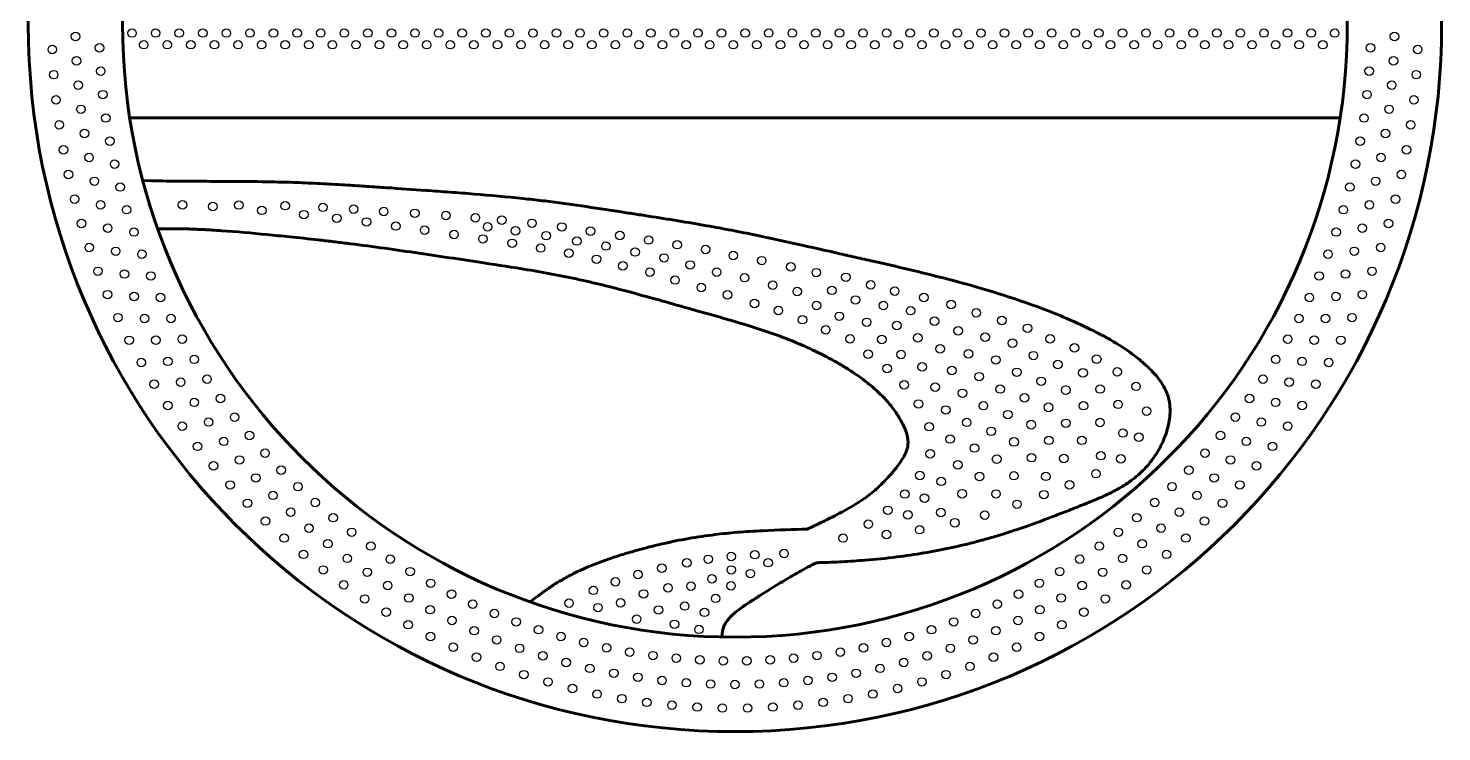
# Model space of a CAD drawing. Header units: inches. Extents: x 3862 to 102119, y -16634 to 4402.
# Drawn here: x 6555 to 8053, y 823 to 1568 of the extents above; entities that cross this region are included whole.
import ezdxf

# ---------------------------------------------------------------- set-up
doc = ezdxf.new("R2010")
doc.units = ezdxf.units.IN
doc.header["$MEASUREMENT"] = 0
doc.layers.add('den', color=2, linetype='Continuous')
doc.layers.add('ghichu', color=150, linetype='Continuous')
doc.layers.add('khungsat', color=10, linetype='Continuous', lineweight=60)

# ---------------------------------------------------------------- blocks, each defined once
blk = doc.blocks.new('*U88')
at = {"linetype": 'ByBlock'}
blk.add_circle((0, 0), 4.5, dxfattribs=at)
blk = doc.blocks.new('*U90')
at = {"color": 0, "linetype": 'ByBlock', "lineweight": -2, "transparency": 16777216, "rotation": 45.03663896295873}
for p in [(4924.1, 1162.8), (4906.4, 1145.1), (4888.8, 1127.5), (4871.1, 1109.8), (4853.4, 1092.1), (4835.8, 1074.4)]:
    blk.add_blockref('*U88', p, dxfattribs=at)
blk = doc.blocks.new('*U91')
at = {"linetype": 'ByBlock'}
blk.add_circle((0, 0), 4.5, dxfattribs=at)
blk = doc.blocks.new('*U92')
at = {"color": 0, "linetype": 'ByBlock', "lineweight": -2, "transparency": 16777216, "rotation": 44.99999999999975}
for p in [(4897, 1170.9), (4877.9, 1151.9), (4858.8, 1132.8), (4839.7, 1113.7), (4820.6, 1094.6)]:
    blk.add_blockref('*U91', p, dxfattribs=at)
blk = doc.blocks.new('*U93')
at = {"linetype": 'ByBlock'}
blk.add_circle((0, 0), 4.5, dxfattribs=at)
blk = doc.blocks.new('*U94')
at = {"color": 0, "linetype": 'ByBlock', "lineweight": -2, "transparency": 16777216, "rotation": 44.899037804742}
for p in [(5064.7, 1091.2), (5045.6, 1072.1), (5026.5, 1053), (5007.3, 1034), (4988.2, 1014.9), (4969.1, 995.9)]:
    blk.add_blockref('*U93', p, dxfattribs=at)

msp = doc.modelspace()

# ---------------------------------------------------------------- linework, layer by layer
for centre in [(6605, 1559.2), (8003.3, 1559.2), (6580.4, 1545.4), (6630.4, 1547.2), (7977.9, 1547.2), (8027.9, 1545.4), (6606, 1533.4), (8002.3, 1533.4), (6581.9, 1518.7), (6631.7, 1522.4), (7976.5, 1522.4), (8026.4, 1518.7), (6607.9, 1507.6), (6634, 1497.6), (7974.2, 1497.6), (8000.4, 1507.6), (6584.3, 1492), (6610.7, 1482), (7997.5, 1482), (8023.9, 1492), (6587.8, 1465.5), (6637.2, 1472.8), (7971, 1472.8), (8020.5, 1465.5), (6614.5, 1456.4), (7993.7, 1456.4), (6592.2, 1439.1), (6641.4, 1448.3), (7966.9, 1448.3), (8016.1, 1439.1), (6619.3, 1431), (6646.4, 1423.9), (7961.9, 1423.9), (7989, 1431), (6597.6, 1412.9), (6625, 1405.8), (7983.3, 1405.8), (8010.6, 1412.9), (6652.3, 1399.7), (7955.9, 1399.7), (6604, 1386.9), (6631.6, 1380.8), (6659.2, 1375.7), (7949.1, 1375.7), (7976.7, 1380.8), (8004.3, 1386.9), (6611.3, 1361.1), (7997, 1361.1), (6639.1, 1356.1), (6666.9, 1352), (7941.4, 1352), (7969.2, 1356.1), (6619.6, 1335.7), (6647.6, 1331.7), (7960.7, 1331.7), (7988.7, 1335.7), (6675.4, 1328.6), (7932.9, 1328.6), (6628.8, 1310.5), (6656.9, 1307.6), (6684.9, 1305.5), (7923.4, 1305.5), (7951.4, 1307.6), (7979.5, 1310.5), (6638.9, 1285.8), (7969.3, 1285.8), (6667.1, 1283.8), (6695.1, 1282.8), (7913.1, 1282.8), (7941.2, 1283.8), (6650, 1261.4), (6678.2, 1260.5), (6706.2, 1260.5), (7902, 1260.5), (7930.1, 1260.5), (7958.3, 1261.4), (6661.9, 1237.4), (6690.1, 1237.6), (6718.2, 1238.6), (7890.1, 1238.6), (7918.1, 1237.6), (7946.4, 1237.4), (6674.7, 1213.9), (6702.9, 1215.1), (6730.9, 1217.2), (7877.4, 1217.2), (7905.3, 1215.1), (7933.6, 1213.9), (6744.4, 1196.3), (7863.9, 1196.3), (6688.4, 1190.9), (6716.5, 1193.1), (7891.7, 1193.1), (7919.9, 1190.9), (6702.9, 1168.4), (6730.9, 1171.7), (6758.7, 1175.8), (7849.6, 1175.8), (7877.3, 1171.7), (7905.4, 1168.4), (6746.1, 1150.8), (6773.7, 1156), (7834.6, 1156), (7862.1, 1150.8), (6718.2, 1146.5), (6789.4, 1136.6), (7818.9, 1136.6), (7890.1, 1146.5), (6734.3, 1125.1), (6762.1, 1130.4), (7846.2, 1130.4), (7873.9, 1125.1), (6778.8, 1110.7), (6805.9, 1117.9), (7802.4, 1117.9), (7829.5, 1110.7), (6751.2, 1104.4), (6796.2, 1091.6), (6823, 1099.8), (7785.3, 1099.8), (7812.1, 1091.6), (7857, 1104.4), (6768.9, 1084.2), (6840.8, 1082.4), (7767.5, 1082.4), (7839.4, 1084.2), (6787.3, 1064.8), (6814.3, 1073.2), (6859.2, 1065.6), (7749.1, 1065.6), (7794, 1073.2), (7821, 1064.8), (6806.4, 1046), (6833.1, 1055.4), (6878.2, 1049.5), (7730.1, 1049.5), (7775.2, 1055.4), (7801.9, 1046), (6852.5, 1038.4), (6897.8, 1034.1), (7710.5, 1034.1), (7755.8, 1038.4), (6826.2, 1028), (6872.5, 1022), (6918, 1019.5), (7690.3, 1019.5), (7735.8, 1022), (7782.1, 1028), (6846.6, 1010.7), (6893.1, 1006.5), (6938.7, 1005.6), (7669.6, 1005.6), (7715.1, 1006.5), (7761.7, 1010.7), (6867.7, 994.2), (6914.3, 991.7), (6959.8, 992.4), (7648.4, 992.4), (7694, 991.7), (7740.6, 994.2), (6889.3, 978.5), (6936, 977.7), (6981.5, 980.1), (7626.8, 980.1), (7672.2, 977.7), (7718.9, 978.5), (6911.6, 963.5), (6958.3, 964.5), (7003.6, 968.6), (7026.1, 957.9), (7582.2, 957.9), (7604.7, 968.6), (7650, 964.5), (7696.7, 963.5), (6934.3, 949.5), (6980.9, 952.1), (7004.1, 940.6), (7049, 948.1), (7559.3, 948.1), (7604.2, 940.6), (7627.3, 952.1), (7674, 949.5), (6957.6, 936.2), (7027.6, 929.9), (7072.2, 939.1), (7095.8, 930.9), (7512.5, 930.9), (7536, 939.1), (7580.7, 929.9), (7650.7, 936.2), (6981.3, 923.8), (7005.5, 912.4), (7051.5, 920.1), (7075.8, 911.2), (7119.6, 923.7), (7143.7, 917.3), (7168, 911.8), (7440.3, 911.8), (7464.6, 917.3), (7488.7, 923.7), (7532.5, 911.2), (7556.7, 920.1), (7602.8, 912.4), (7627, 923.8), (7030.1, 901.8), (7100.4, 903.3), (7125.2, 896.2), (7192.5, 907.2), (7217.2, 903.5), (7241.9, 900.8), (7266.8, 899), (7291.7, 898), (7316.6, 898), (7341.5, 899), (7366.3, 900.8), (7391.1, 903.5), (7415.8, 907.2), (7483, 896.2), (7507.9, 903.3), (7578.2, 901.8), (7055, 892.1), (7080.3, 883.4), (7150.3, 890), (7175.7, 884.8), (7201.1, 880.5), (7407.1, 880.5), (7432.6, 884.8), (7457.9, 890), (7527.9, 883.4), (7553.2, 892.1), (7105.9, 875.6), (7131.8, 868.7), (7226.8, 877.2), (7252.5, 874.8), (7278.3, 873.4), (7304.1, 872.9), (7330, 873.4), (7355.8, 874.8), (7381.5, 877.2), (7476.5, 868.7), (7502.3, 875.6), (7157.9, 862.8), (7184.2, 857.9), (7210.7, 854), (7237.3, 851), (7371, 851), (7397.6, 854), (7424, 857.9), (7450.3, 862.8), (7264, 849), (7290.8, 848), (7317.5, 848), (7344.3, 849)]:
    msp.add_circle(centre, 4.5)
at = {"linetype": 'ByBlock'}
for centre, radius in [((6718.4, 1380.8), 4.5), ((6750.6, 1379.1), 4.5), ((6778.2, 1380.6), 4.5), ((6802.5, 1375), 4.5), ((6827.2, 1379.9), 4.5), ((6867.3, 1378.2), 4.5), ((6899.8, 1376.3), 4.5), ((6847.1, 1370.5), 4.5), ((6882.1, 1366.6), 4.5), ((6913.4, 1362.7), 4.5), ((6931.7, 1373.8), 4.5), ((6964.7, 1371.9), 4.5), ((6997.7, 1369.5), 4.5), ((7028.9, 1367.1), 4.5), ((7057, 1364.7), 4.5), ((7088.9, 1361.3), 4.5), ((6944.6, 1358.4), 4.5), ((6975.1, 1354), 4.5), ((7006.3, 1349.4), 4.5), ((7036.9, 1344.7), 4.5), ((7041.9, 1357.6), 4.5), ((7071.5, 1353.4), 4.5), ((7104, 1348.2), 4.5), ((7120.5, 1357.4), 4.5), ((7150.9, 1353), 4.5), ((7182.1, 1348.3), 4.5), ((7067.9, 1340.1), 4.5), ((7098.2, 1335.1), 4.5), ((7127.9, 1329.6), 4.5), ((7136.5, 1342.5), 4.5), ((7167.3, 1337.2), 4.5), ((7198.3, 1330.9), 4.5), ((7212.6, 1343.6), 4.5), ((7242.9, 1338.6), 4.5), ((7273, 1333.5), 4.5), ((7157.3, 1323.2), 4.5), ((7185.3, 1316.3), 4.5), ((7228.9, 1324.6), 4.5), ((7256.6, 1317.2), 4.5), ((7302.3, 1327.2), 4.5), ((7332.5, 1321.8), 4.5), ((7363.4, 1315.2), 4.5), ((7214, 1309.6), 4.5), ((7240.6, 1301.2), 4.5), ((7284.7, 1309.6), 4.5), ((7314.3, 1303.7), 4.5), ((7390.3, 1309.1), 4.5), ((7421.7, 1304.1), 4.5), ((7268.4, 1293.3), 4.5), ((7296.2, 1285.6), 4.5), ((7344.1, 1295.8), 4.5), ((7370.2, 1289), 4.5), ((7406.8, 1290.3), 4.5), ((7448, 1296.1), 4.5), ((7473.5, 1289.5), 4.5), ((7324.8, 1276.4), 4.5), ((7390.7, 1274.2), 4.5), ((7431.9, 1280.1), 4.5), ((7461.4, 1274.2), 4.5), ((7504.4, 1282.8), 4.5), ((7533.3, 1275.3), 4.5), ((7350.1, 1268.9), 4.5), ((7375.7, 1259.2), 4.5), ((7414.7, 1262.8), 4.5), ((7443.8, 1256.5), 4.5), ((7490.3, 1268.7), 4.5), ((7515.6, 1257.7), 4.5), ((7400.3, 1248.4), 4.5), ((7475.7, 1253.1), 4.5), ((7497.9, 1240), 4.5), ((7614.2, 1250.1), 4.5), ((7426.1, 1238.9), 4.5), ((7459.8, 1238.2), 4.5), ((7598.4, 1234.3), 4.5), ((7638.2, 1238.9), 4.5), ((7664.1, 1229.4), 4.5), ((7445.3, 1222.7), 4.5), ((7480.2, 1222.3), 4.5), ((7580.7, 1216.6), 4.5), ((7620.5, 1221.2), 4.5), ((7646.4, 1211.7), 4.5), ((7687.5, 1217.4), 4.66), ((7465.5, 1207.6), 4.5), ((7563, 1198.9), 4.5), ((7602.9, 1203.5), 4.5), ((7673.1, 1203), 4.66), ((7709.4, 1204), 4.5), ((7545.3, 1181.3), 4.5), ((7585.2, 1185.8), 4.5), ((7628.8, 1194), 4.5), ((7654.8, 1184.7), 4.66), ((7691.3, 1185.8), 4.5), ((7567.5, 1168.1), 4.5), ((7611.1, 1176.4), 4.5), ((7636.5, 1166.4), 4.66), ((7673.6, 1168.1), 4.5), ((7527.7, 1163.6), 4.5), ((7549.8, 1150.5), 4.5), ((7593.4, 1158.7), 4.5), ((7654.9, 1149.5), 4.5), ((7740.5, 1162.4), 4.5), ((7510, 1145.9), 4.5), ((7575.7, 1141), 4.5), ((7618.2, 1148.1), 4.66), ((7715.4, 1139.2), 4.5), ((7732.3, 1134.9), 4.5), ((7532.2, 1132.8), 4.5), ((7558, 1123.3), 4.5), ((7599.9, 1129.8), 4.66), ((7636.8, 1131.4), 4.5), ((7511.1, 1117.2), 4.5), ((7540.4, 1105.6), 4.5), ((7581.6, 1111.5), 4.66), ((7618.5, 1113.1), 4.5), ((7691.9, 1115.2), 4.5), ((7713.1, 1111.8), 4.5), ((7500.1, 1094.2), 4.5), ((7563.3, 1093.2), 4.66), ((7599.9, 1094), 4.5), ((7686.8, 1096.1), 4.5), ((7484.2, 1074.6), 4.5), ((7522.7, 1088), 4.5), ((7545, 1074.9), 4.66), ((7580.9, 1074.7), 4.5), ((7658.7, 1084.4), 4.5), ((7505, 1070.3), 4.5), ((7603.1, 1063.7), 4.5), ((7631.6, 1074), 4.5), ((7466.1, 1057.4), 4.5), ((7487.3, 1052.6), 4.5), ((7522.3, 1055), 4.66), ((7568.9, 1052.2), 4.5), ((7445.5, 1042.7), 4.5), ((7464.7, 1031.8), 4.5), ((7499.9, 1036.8), 4.5), ((7537.1, 1044.2), 4.66), ((7418.7, 1028), 4.5), ((7253.1, 1001.8), 4.5), ((7275.8, 1005.5), 4.5), ((7300.2, 1008.4), 4.5), ((7325.2, 1010.3), 4.5), ((7339.3, 1001.9), 4.5), ((7356.1, 1011.7), 4.5), ((7201.3, 989.3), 4.5), ((7226.6, 996.1), 4.5), ((7279.7, 984.8), 4.5), ((7300.2, 994.2), 4.5), ((7320.4, 990.3), 4.5), ((7154, 972.6), 4.5), ((7177.3, 981.7), 4.5), ((7233.2, 975.3), 4.5), ((7257.4, 977.1), 4.5), ((7299.9, 977.4), 4.5), ((7128.2, 959.1), 4.5), ((7182.9, 959.3), 4.5), ((7207.2, 968.8), 4.5), ((7250.8, 956), 4.5), ((7283.6, 964.1), 4.5), ((7158.9, 954.3), 4.5), ((7199.9, 942), 4.5), ((7223, 951.8), 4.5), ((7271.8, 949.3), 4.5), ((7240, 936.7), 4.5), ((7265.9, 931.3), 4.5)]:
    msp.add_circle(centre, radius, dxfattribs=at)
at = {"layer": 'den'}
msp.add_open_spline([(6681.6, 1380.9), (6682.1, 1380.9), (6682.6, 1380.9), (6683.1, 1380.9), (6683.1, 1380.9), (6683.1, 1380.9)], degree=3, knots=[-0.7938528, -0.7938528, -0.7938528, -0.7938528, -0.0079385, -0.0079385, 0, 0, 0, 0], dxfattribs=at)
at = {"layer": 'ghichu', "linetype": 'ByBlock'}
for centre in [(6664.9, 1562.8), (6689.9, 1562.8), (6714.9, 1562.8), (6739.9, 1562.8), (6764.9, 1562.8), (6789.9, 1562.8), (6814.9, 1562.8), (6839.9, 1562.8), (6864.9, 1562.8), (6889.9, 1562.8), (6914.9, 1562.8), (6939.9, 1562.8), (6964.9, 1562.8), (6989.9, 1562.8), (7014.9, 1562.8), (7039.9, 1562.8), (7064.9, 1562.8), (7089.9, 1562.8), (7114.9, 1562.8), (7139.9, 1562.8), (7164.9, 1562.8), (7189.9, 1562.8), (7214.9, 1562.8), (7239.9, 1562.8), (7264.9, 1562.8), (7289.9, 1562.8), (7314.9, 1562.8), (7339.9, 1562.8), (7364.9, 1562.8), (7389.9, 1562.8), (7414.9, 1562.8), (7439.9, 1562.8), (7464.9, 1562.8), (7489.9, 1562.8), (7514.9, 1562.8), (7539.9, 1562.8), (7564.9, 1562.8), (7589.9, 1562.8), (7614.9, 1562.8), (7639.9, 1562.8), (7664.9, 1562.8), (7689.9, 1562.8), (7714.9, 1562.8), (7739.9, 1562.8), (7764.9, 1562.8), (7789.9, 1562.8), (7814.9, 1562.8), (7839.9, 1562.8), (7864.9, 1562.8), (7889.9, 1562.8), (7914.9, 1562.8), (7939.9, 1562.8), (6677.3, 1550.4), (6702.3, 1550.4), (6727.3, 1550.4), (6752.3, 1550.4), (6777.3, 1550.4), (6802.3, 1550.4), (6827.3, 1550.4), (6852.3, 1550.4), (6877.3, 1550.4), (6902.3, 1550.4), (6927.3, 1550.4), (6952.3, 1550.4), (6977.3, 1550.4), (7002.3, 1550.4), (7027.3, 1550.4), (7052.3, 1550.4), (7077.3, 1550.4), (7102.3, 1550.4), (7127.3, 1550.4), (7152.3, 1550.4), (7177.3, 1550.4), (7202.3, 1550.4), (7227.3, 1550.4), (7252.3, 1550.4), (7277.3, 1550.4), (7302.3, 1550.4), (7327.3, 1550.4), (7352.3, 1550.4), (7377.3, 1550.4), (7402.3, 1550.4), (7427.3, 1550.4), (7452.3, 1550.4), (7477.3, 1550.4), (7502.3, 1550.4), (7527.3, 1550.4), (7552.3, 1550.4), (7577.3, 1550.4), (7602.3, 1550.4), (7627.3, 1550.4), (7652.3, 1550.4), (7677.3, 1550.4), (7702.3, 1550.4), (7727.3, 1550.4), (7752.3, 1550.4), (7777.3, 1550.4), (7802.3, 1550.4), (7827.3, 1550.4), (7852.3, 1550.4), (7877.3, 1550.4), (7902.3, 1550.4), (7927.3, 1550.4)]:
    msp.add_circle(centre, 4.5, dxfattribs=at)
at = {"layer": 'khungsat'}
msp.add_line((6662.5, 1472.9), (7945.7, 1472.9), dxfattribs=at)
for radius in [749.2, 649.2]:
    msp.add_circle((7304.1, 1572.2), radius, dxfattribs=at)
for points, knots in [([(6676.3, 1406.7), (6702.2, 1405.9), (6706.2, 1405.9), (6726.3, 1405.8), (6738, 1405.8), (6750.8, 1405.7), (6753.4, 1405.7), (6758.2, 1405.7), (6760.3, 1405.7), (6768.4, 1405.6), (6774.4, 1405.6), (6792.4, 1405.5), (6804.4, 1405.4), (6820.7, 1405), (6824.9, 1404.9), (6833.5, 1404.7), (6837.7, 1404.5), (6850.5, 1404), (6859, 1403.6), (6876.1, 1402.7), (6884.8, 1402.2), (6900.4, 1401.3), (6907.3, 1400.8), (6921.1, 1399.9), (6928, 1399.5), (6948.7, 1398.1), (6962.5, 1397.1), (6984.9, 1395.6), (6993.4, 1394.9), (7010.5, 1393.7), (7019, 1393), (7044.7, 1390.9), (7061.9, 1389.4), (7086, 1386.8), (7092.9, 1386.1), (7106.8, 1384.4), (7113.7, 1383.5), (7134.4, 1380.7), (7148.1, 1378.7), (7168.3, 1375.7), (7174.8, 1374.7), (7186.4, 1372.9), (7191.6, 1372.1), (7202, 1370.5), (7207.2, 1369.7), (7222.9, 1367.3), (7233.3, 1365.6), (7253.9, 1362.2), (7264.1, 1360.5), (7283, 1357.2), (7291.7, 1355.6), (7309.1, 1352.2), (7317.8, 1350.5), (7343.8, 1345.1), (7361, 1341.3), (7389.7, 1334.9), (7401.3, 1332.3), (7419.1, 1328.2), (7425.4, 1326.8), (7438, 1324), (7444.3, 1322.6), (7463.2, 1318.3), (7475.8, 1315.4), (7513.7, 1306.4), (7539, 1300), (7574, 1289.8), (7583.9, 1286.8), (7603.6, 1280.4), (7613.5, 1277), (7642.9, 1266.3), (7662.2, 1258.2), (7683.3, 1247.9), (7685.5, 1246.8), (7689.4, 1244.8), (7691.1, 1243.9), (7694.5, 1242.1), (7696.2, 1241.2), (7701.3, 1238.4), (7704.7, 1236.4), (7714.6, 1230.5), (7721, 1226.2), (7729.2, 1219.9), (7731.1, 1218.5), (7734.4, 1215.7), (7735.8, 1214.5), (7738.7, 1212), (7740.2, 1210.6), (7742.3, 1208.7), (7742.9, 1208.1), (7744.1, 1206.9), (7744.7, 1206.3), (7746.5, 1204.4), (7747.8, 1203.1), (7751, 1199.5), (7752.9, 1197.1), (7756.7, 1191.9), (7758.4, 1189.1), (7761.1, 1183.8), (7762.2, 1181.4), (7763.4, 1177.5), (7763.8, 1176.2), (7764.3, 1174.2), (7764.4, 1173.6), (7764.7, 1172.2), (7764.8, 1171.6), (7765.1, 1169.6), (7765.2, 1168.2), (7765.5, 1164), (7765.5, 1161.1), (7765.1, 1155.5), (7764.7, 1152.8), (7763.9, 1148.8), (7763.6, 1147.4), (7762.9, 1144.6), (7762.5, 1143.2), (7761.7, 1140.4), (7761.2, 1139.1), (7759.8, 1135), (7758.7, 1132.3), (7755.2, 1124.5), (7752.5, 1119.6), (7746.2, 1110.3), (7742.7, 1105.9), (7737.4, 1100.3), (7735.9, 1098.7), (7733.1, 1096.1), (7731.8, 1094.9), (7729.2, 1092.7), (7727.9, 1091.7), (7723.9, 1088.6), (7721.2, 1086.7), (7713.5, 1081.6), (7708.3, 1078.8), (7698.1, 1073.7), (7692.9, 1071.4), (7685.4, 1068.2), (7683, 1067.2), (7679, 1065.6), (7677.4, 1065), (7674.5, 1063.8), (7673.2, 1063.3), (7670.6, 1062.3), (7669.3, 1061.7), (7665.4, 1060.2), (7662.7, 1059.1), (7654.9, 1056), (7649.6, 1054), (7633.9, 1048), (7623.3, 1044), (7604.6, 1037.5), (7596.5, 1034.8), (7583.7, 1030.8), (7579.1, 1029.4), (7569.9, 1026.8), (7565.3, 1025.5), (7551.4, 1021.9), (7542, 1019.6), (7513.8, 1013.6), (7494.8, 1010.4), (7464.5, 1006.5), (7453.1, 1005.4), (7437.8, 1004.2), (7433.7, 1003.9), (7425.7, 1003.4), (7421.7, 1003.1), (7409.7, 1002.5), (7401.7, 1002.2), (7392.7, 1001.9), (7391.5, 1001.9), (7390.4, 1001.8)], [8.667953, 8.667953, 8.667953, 8.667953, 15.952564, 15.952564, 47.857692, 47.857692, 56.381671, 56.381671, 63.721642, 63.721642, 84.017684, 84.017684, 124.609768, 124.609768, 138.934346, 138.934346, 153.258925, 153.258925, 181.908082, 181.908082, 211.276305, 211.276305, 234.796838, 234.796838, 258.317371, 258.317371, 305.358437, 305.358437, 334.439107, 334.439107, 363.519778, 363.519778, 421.681119, 421.681119, 445.122782, 445.122782, 468.564445, 468.564445, 515.44777, 515.44777, 537.726445, 537.726445, 555.626231, 555.626231, 573.526017, 573.526017, 609.325589, 609.325589, 644.214274, 644.214274, 674.064171, 674.064171, 703.914069, 703.914069, 763.613865, 763.613865, 803.958964, 803.958964, 825.901641, 825.901641, 847.844318, 847.844318, 891.729672, 891.729672, 979.50038, 979.50038, 1013.999282, 1013.999282, 1048.498183, 1048.498183, 1117.495986, 1117.495986, 1125.613065, 1125.613065, 1131.927942, 1131.927942, 1138.242818, 1138.242818, 1150.872571, 1150.872571, 1175.06099, 1175.06099, 1182.278097, 1182.278097, 1187.913566, 1187.913566, 1193.755028, 1193.755028, 1196.206284, 1196.206284, 1198.657539, 1198.657539, 1203.560049, 1203.560049, 1211.621983, 1211.621983, 1219.683918, 1219.683918, 1225.710465, 1225.710465, 1228.656673, 1228.656673, 1230.137165, 1230.137165, 1231.617658, 1231.617658, 1234.578642, 1234.578642, 1241.340413, 1241.340413, 1248.102183, 1248.102183, 1251.831519, 1251.831519, 1255.718706, 1255.718706, 1259.605894, 1259.605894, 1267.380268, 1267.380268, 1282.929018, 1282.929018, 1298.477767, 1298.477767, 1304.545401, 1304.545401, 1309.380276, 1309.380276, 1314.215151, 1314.215151, 1323.884901, 1323.884901, 1341.501736, 1341.501736, 1359.118572, 1359.118572, 1367.634779, 1367.634779, 1373.197494, 1373.197494, 1377.917937, 1377.917937, 1382.63838, 1382.63838, 1392.079266, 1392.079266, 1410.961038, 1410.961038, 1448.724583, 1448.724583, 1477.402014, 1477.402014, 1493.284215, 1493.284215, 1509.166416, 1509.166416, 1540.930817, 1540.930817, 1604.459621, 1604.459621, 1642.145621, 1642.145621, 1655.564632, 1655.564632, 1668.983642, 1668.983642, 1695.821663, 1695.821663, 1699.706095, 1699.706095, 1699.706095, 1699.706095]), ([(7381.2, 1037.5), (7381.3, 1037.6), (7381.4, 1037.6), (7383.4, 1038.6), (7385.4, 1039.6), (7391.4, 1042.5), (7395.4, 1044.4), (7406.4, 1049.8), (7413.4, 1053.3), (7426.6, 1060.4), (7432.9, 1064.2), (7441.2, 1069.8), (7443.6, 1071.5), (7448.2, 1075), (7450.4, 1076.8), (7457, 1082.6), (7461.3, 1086.7), (7467, 1092.9), (7468.7, 1094.6), (7471.1, 1097.4), (7471.9, 1098.4), (7473.5, 1100.4), (7474.3, 1101.3), (7476.6, 1104.2), (7478, 1106.1), (7480.8, 1110.3), (7482.2, 1112.5), (7484.5, 1116.7), (7485.4, 1118.8), (7486.6, 1122.1), (7486.9, 1123.4), (7487.3, 1125.1), (7487.3, 1125.5), (7487.4, 1126.2), (7487.5, 1126.5), (7487.5, 1127.2), (7487.5, 1127.5), (7487.6, 1128.6), (7487.6, 1129.3), (7487.5, 1131.7), (7487.3, 1133.4), (7486.5, 1137), (7486, 1139), (7484.6, 1143), (7483.7, 1145), (7481.8, 1149.2), (7480.6, 1151.4), (7477.9, 1156.1), (7476.3, 1158.6), (7473, 1163.5), (7471.3, 1165.7), (7467.9, 1170), (7466.1, 1172.1), (7460.6, 1178.3), (7456.6, 1182.1), (7448.4, 1189.4), (7444.1, 1192.9), (7437, 1198.1), (7434.4, 1199.9), (7430, 1202.9), (7428.2, 1204.1), (7424.6, 1206.5), (7422.7, 1207.6), (7417.2, 1211.1), (7413.4, 1213.3), (7401.9, 1219.7), (7394.1, 1223.7), (7379, 1230.7), (7371.9, 1233.8), (7359.1, 1239), (7353.5, 1241.1), (7342.3, 1245.2), (7336.6, 1247.1), (7319.5, 1252.7), (7307.9, 1256.2), (7289.4, 1261.5), (7282.5, 1263.4), (7272, 1266.4), (7268.3, 1267.4), (7260.7, 1269.5), (7256.8, 1270.7), (7248.9, 1272.9), (7244.9, 1274), (7233.1, 1277.3), (7225.2, 1279.6), (7201.6, 1286.1), (7185.9, 1290.4), (7161.3, 1296.6), (7152.3, 1298.7), (7138.5, 1301.8), (7133.6, 1302.9), (7123.7, 1304.9), (7118.8, 1305.9), (7103.9, 1308.7), (7094, 1310.5), (7068.6, 1314.7), (7053.2, 1317.1), (7025.5, 1321.2), (7013.3, 1323.1), (6989, 1326.7), (6976.9, 1328.5), (6940.4, 1333.8), (6916.2, 1337.2), (6887, 1340.8), (6882, 1341.4), (6872.1, 1342.6), (6867.1, 1343.2), (6852.1, 1344.9), (6842.1, 1345.9), (6824, 1347.8), (6816, 1348.6), (6791.7, 1350.9), (6775.7, 1352.4), (6758.1, 1353.6), (6756.4, 1353.7), (6751.5, 1354), (6748.2, 1354.2), (6743.6, 1354.5), (6742.4, 1354.6), (6739.2, 1354.7), (6737.4, 1354.8), (6734.8, 1354.9), (6734.1, 1354.9), (6732.7, 1355), (6732, 1355), (6729.8, 1355.1), (6728.3, 1355.2), (6724.1, 1355.3), (6721.2, 1355.3), (6713.8, 1355.4), (6709.3, 1355.4), (6702.5, 1355.4), (6701.2, 1355.4), (6692.2, 1355.4)], [214.105389, 214.105389, 214.105389, 214.105389, 214.341891, 214.341891, 221.7992, 221.7992, 236.713818, 236.713818, 263.727598, 263.727598, 290.741378, 290.741378, 301.942891, 301.942891, 313.144405, 313.144405, 335.547432, 335.547432, 344.32487, 344.32487, 348.849636, 348.849636, 353.374402, 353.374402, 362.423935, 362.423935, 373.129839, 373.129839, 383.835743, 383.835743, 391.853036, 391.853036, 394.334329, 394.334329, 396.52634, 396.52634, 398.71835, 398.71835, 403.102371, 403.102371, 412.440843, 412.440843, 421.779315, 421.779315, 431.117786, 431.117786, 440.456258, 440.456258, 451.765152, 451.765152, 462.218452, 462.218452, 472.671751, 472.671751, 493.578349, 493.578349, 514.484948, 514.484948, 526.138901, 526.138901, 533.996982, 533.996982, 541.855062, 541.855062, 557.571223, 557.571223, 589.003545, 589.003545, 616.496812, 616.496812, 637.462257, 637.462257, 658.427702, 658.427702, 700.358592, 700.358592, 724.785479, 724.785479, 737.656203, 737.656203, 751.611713, 751.611713, 765.567223, 765.567223, 793.478243, 793.478243, 849.300283, 849.300283, 881.17712, 881.17712, 898.633055, 898.633055, 916.088989, 916.088989, 951.000859, 951.000859, 1004.505593, 1004.505593, 1046.383133, 1046.383133, 1088.260672, 1088.260672, 1172.015751, 1172.015751, 1189.229579, 1189.229579, 1206.443408, 1206.443408, 1240.871064, 1240.871064, 1268.584342, 1268.584342, 1324.010897, 1324.010897, 1329.715383, 1329.715383, 1341.124357, 1341.124357, 1345.548446, 1345.548446, 1352.046198, 1352.046198, 1354.493629, 1354.493629, 1356.94106, 1356.94106, 1361.835922, 1361.835922, 1369.172526, 1369.172526, 1376.509129, 1376.509129, 1378.145722, 1378.145722, 1378.145722, 1378.145722]), ([(7381.2, 1037.5), (7365.6, 1037), (7349.7, 1036.6), (7324.6, 1035.3), (7315.5, 1034.8), (7298.5, 1033.4), (7290.8, 1032.6), (7273.6, 1030.5), (7264.3, 1029.2), (7245.8, 1025.9), (7236.6, 1024), (7221.2, 1020.5), (7215.1, 1019), (7203.7, 1016), (7198.4, 1014.5), (7190.5, 1012.2), (7188, 1011.5), (7182.8, 1009.9), (7180.2, 1009.1), (7172.5, 1006.5), (7167.3, 1004.8), (7152.3, 999.2), (7142.5, 995.1), (7128.7, 988.2), (7124.5, 985.9), (7117.5, 981.9), (7114.7, 980.2), (7110.4, 977.4), (7108.8, 976.3), (7106, 974.4), (7104.7, 973.5), (7102.2, 971.7), (7101, 970.8), (7099.1, 969.3), (7098.4, 968.8), (7086.3, 960.2)], [1708.703466, 1708.703466, 1708.703466, 1708.703466, 1762.195424, 1762.195424, 1792.788403, 1792.788403, 1818.590292, 1818.590292, 1849.626881, 1849.626881, 1880.66347, 1880.66347, 1901.457206, 1901.457206, 1919.454423, 1919.454423, 1928.243937, 1928.243937, 1937.033452, 1937.033452, 1954.612481, 1954.612481, 1988.387604, 1988.387604, 2003.221998, 2003.221998, 2013.606939, 2013.606939, 2019.3321, 2019.3321, 2024.15292, 2024.15292, 2028.97374, 2028.97374, 2031.711328, 2031.711328, 2031.711328, 2031.711328]), ([(7290.2, 922.6), (7290.3, 924.9), (7290.5, 926.9), (7291.1, 930.3), (7291.4, 931.7), (7292, 933.6), (7292.2, 934.1), (7292.6, 935.2), (7292.9, 935.7), (7293.5, 936.8), (7293.8, 937.4), (7294.9, 939.2), (7295.8, 940.5), (7298.1, 943.2), (7299.4, 944.5), (7302.3, 947.3), (7303.9, 948.7), (7307.4, 951.6), (7309.3, 953), (7314.3, 956.6), (7317.6, 958.7), (7321.9, 961.6), (7323, 962.2), (7324.8, 963.4), (7325.6, 963.9), (7327.2, 964.9), (7328, 965.4), (7330.4, 967), (7331.9, 968), (7336.6, 970.9), (7339.8, 972.9), (7349, 978.6), (7355.1, 982.3), (7365.6, 988.4), (7370, 990.9), (7377.7, 995.1), (7381, 996.9), (7386.3, 999.7), (7388.3, 1000.8), (7390.4, 1001.8)], [33.329043, 33.329043, 33.329043, 33.329043, 43.225943, 43.225943, 51.4764, 51.4764, 55.103434, 55.103434, 59.217058, 59.217058, 63.330681, 63.330681, 72.140269, 72.140269, 80.949857, 80.949857, 89.759446, 89.759446, 98.569034, 98.569034, 111.786898, 111.786898, 115.824406, 115.824406, 118.929085, 118.929085, 122.033763, 122.033763, 128.24312, 128.24312, 140.661834, 140.661834, 165.499262, 165.499262, 183.483152, 183.483152, 196.976465, 196.976465, 205.01777, 205.01777, 205.01777, 205.01777])]:
    msp.add_open_spline(points, degree=3, knots=knots, dxfattribs=at)

# ---------------------------------------------------------------- block references
for name, p in [('*U92', (2662.9, 95.6)), ('*U90', (2662.9, 95.6)), ('*U94', (2664.6, 97.4))]:
    msp.add_blockref(name, p)

doc.saveas('drawing.dxf')
